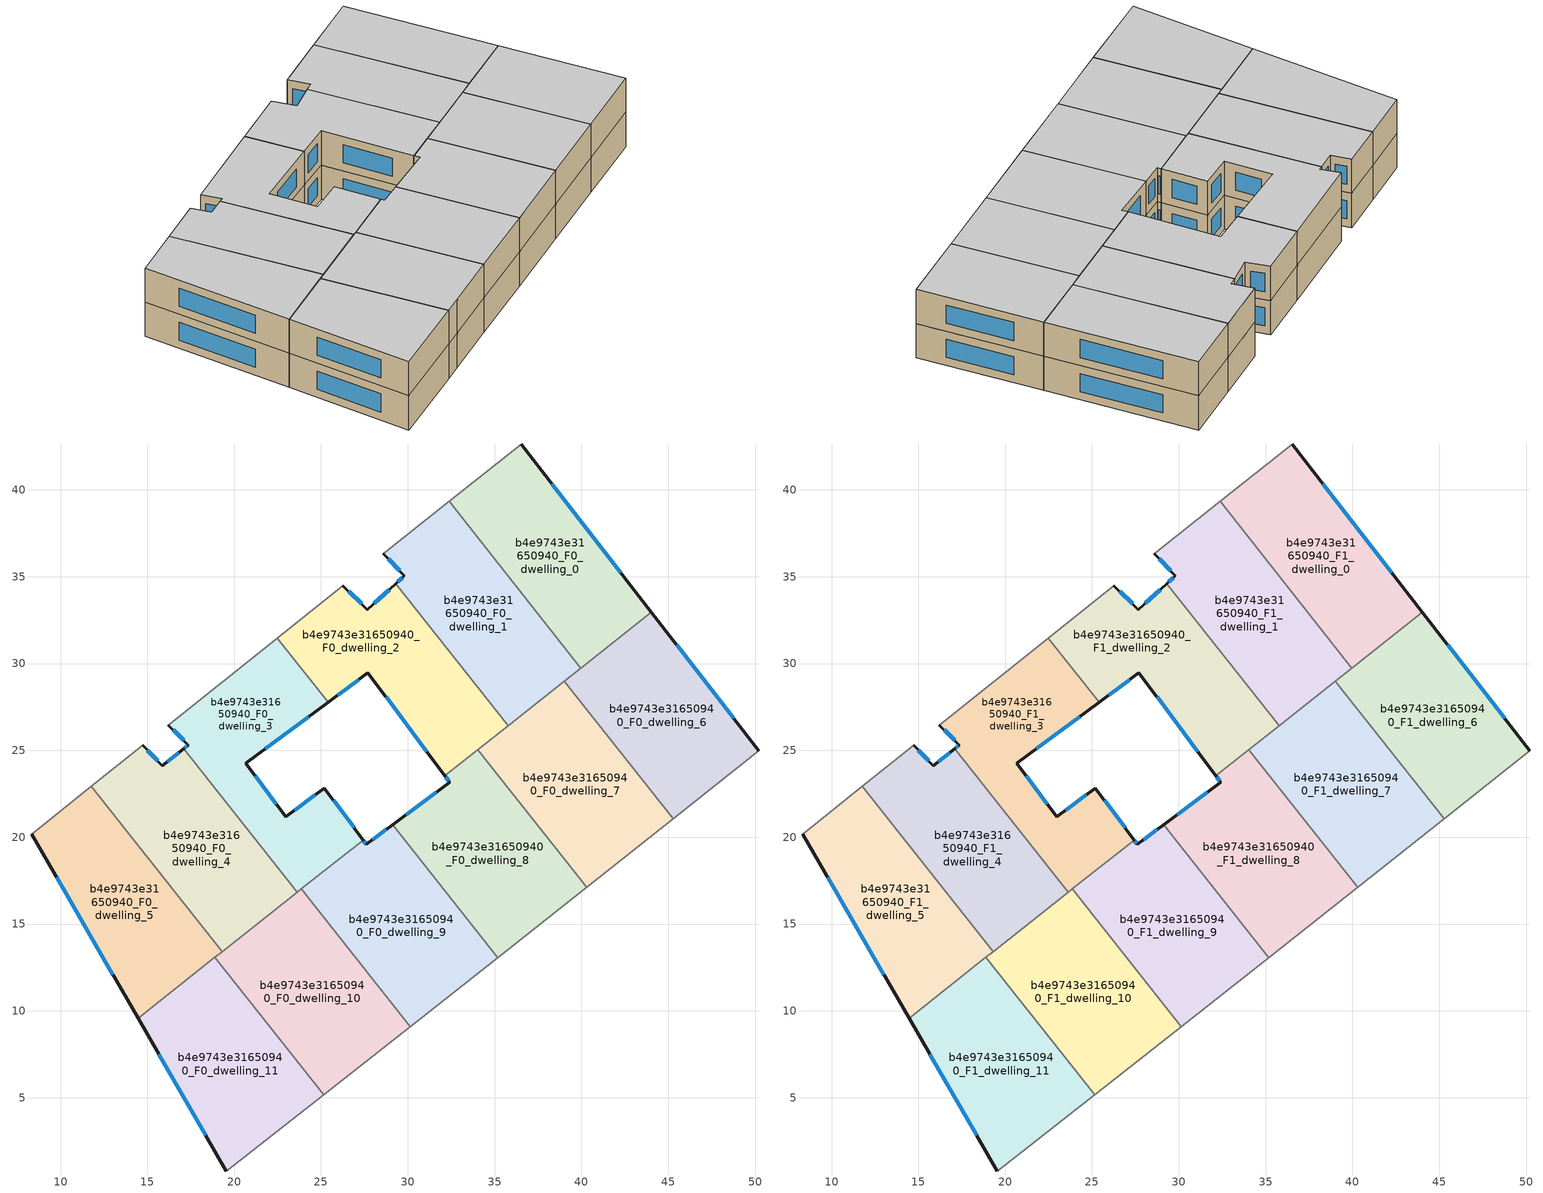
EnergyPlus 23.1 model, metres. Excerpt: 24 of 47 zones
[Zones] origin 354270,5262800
b4e9743e31650940_F0_dwelling_0
 floor ground (EU_floor_Construction): 36.52,42.64 44.03,32.96 39.96,29.74 32.37,39.34 z0
 wall outside (EU_wall_Construction): 44.03,32.96 36.52,42.64 z0:3
 wall to b4e9743e31650940_F0_dwelling_1 (EU_wall_Construction): 32.37,39.34 39.96,29.74 z0:3
 wall adiabatic (EU_wall_Construction): 36.52,42.64 32.37,39.34 z0:3
 wall to b4e9743e31650940_F0_dwelling_6 (EU_wall_Construction): 39.96,29.74 44.03,32.96 z0:3
 window (EU_Window_Construction): 42.27,35.23 38.28,40.37 z0.7:2.3
b4e9743e31650940_F0_dwelling_1
 floor ground (EU_floor_Construction): 32.37,39.34 39.96,29.74 35.77,26.43 29.31,34.61 29.81,35.06 28.59,36.33 z0
 wall outside (EU_wall_Construction): 28.59,36.33 29.81,35.06 29.31,34.61 z0:3
 wall to b4e9743e31650940_F0_dwelling_2 (EU_wall_Construction): 29.31,34.61 35.77,26.43 z0:3
 wall adiabatic (EU_wall_Construction): 32.37,39.34 28.59,36.33 z0:3
 wall to b4e9743e31650940_F0_dwelling_7 (EU_wall_Construction): 35.77,26.43 39.01,28.99 z0:3
 wall to b4e9743e31650940_F0_dwelling_6 (EU_wall_Construction): 39.01,28.99 39.96,29.74 z0:3
 window (EU_Window_Construction): 29.69,34.95 29.43,34.71 / 28.88,36.03 29.52,35.36 z0.7:2.3
b4e9743e31650940_F0_dwelling_10
 floor ground (EU_floor_Construction): 23.87,17.02 30.14,9.09 26.37,6.11 25.15,5.16 18.89,13.08 z0
 wall to b4e9743e31650940_F0_dwelling_9 (EU_wall_Construction): 30.14,9.09 23.87,17.02 z0:3
 wall adiabatic (EU_wall_Construction): 25.15,5.16 26.37,6.11 30.14,9.09 z0:3
 wall to b4e9743e31650940_F0_dwelling_11 (EU_wall_Construction): 18.89,13.08 25.15,5.16 z0:3
 wall to b4e9743e31650940_F0_dwelling_4 (EU_wall_Construction): 23.63,16.83 19.31,13.41 z0:3
 wall to b4e9743e31650940_F0_dwelling_5 (EU_wall_Construction): 19.31,13.41 18.89,13.08 z0:3
 wall to b4e9743e31650940_F0_dwelling_3 (EU_wall_Construction): 23.87,17.02 23.63,16.83 z0:3
b4e9743e31650940_F0_dwelling_11
 floor ground (EU_floor_Construction): 18.89,13.08 25.15,5.16 19.56,0.78 14.46,9.58 z0
 wall outside (EU_wall_Construction): 14.46,9.58 19.56,0.78 z0:3
 wall adiabatic (EU_wall_Construction): 19.56,0.78 25.15,5.16 z0:3
 wall to b4e9743e31650940_F0_dwelling_5 (EU_wall_Construction): 18.89,13.08 14.46,9.58 z0:3
 window (EU_Window_Construction): 15.66,7.52 18.36,2.85 z0.7:2.3
b4e9743e31650940_F0_dwelling_2
 floor ground (EU_floor_Construction): 29.31,34.61 35.77,26.43 32.13,23.55 27.71,29.46 25.41,27.77 22.49,31.47 26.26,34.47 27.68,33.11 z0
 wall outside (EU_wall_Construction): 25.41,27.77 27.71,29.46 32.13,23.55 / 29.31,34.61 27.68,33.11 26.26,34.47 z0:3
 wall to b4e9743e31650940_F0_dwelling_3 (EU_wall_Construction): 22.49,31.47 25.41,27.77 z0:3
 wall adiabatic (EU_wall_Construction): 26.26,34.47 22.49,31.47 z0:3
 wall to b4e9743e31650940_F0_dwelling_8 (EU_wall_Construction): 32.13,23.55 34.02,25.05 z0:3
 wall to b4e9743e31650940_F0_dwelling_7 (EU_wall_Construction): 34.02,25.05 35.77,26.43 z0:3
 window (EU_Window_Construction): 28.75,28.08 31.09,24.94 / 25.95,28.16 27.17,29.07 / 27.35,33.43 26.59,34.15 / 28.93,34.26 28.06,33.46 z0.7:2.3
b4e9743e31650940_F0_dwelling_3
 floor ground (EU_floor_Construction): 25.41,27.77 20.68,24.26 22.97,21.18 25.2,22.82 27.43,19.83 23.63,16.83 17.09,25.09 17.36,25.31 16.21,26.46 22.49,31.47 z0
 wall outside (EU_wall_Construction): 27.43,19.83 25.2,22.82 22.97,21.18 20.68,24.26 25.41,27.77 / 16.21,26.46 17.36,25.31 17.09,25.09 z0:3
 wall to b4e9743e31650940_F0_dwelling_4 (EU_wall_Construction): 17.09,25.09 23.63,16.83 z0:3
 wall adiabatic (EU_wall_Construction): 22.49,31.47 16.21,26.46 z0:3
 wall to b4e9743e31650940_F0_dwelling_9 (EU_wall_Construction): 23.87,17.02 27.43,19.83 z0:3
 window (EU_Window_Construction): 21.79,25.08 24.3,26.94 / 22.43,21.9 21.22,23.53 / 24.68,22.44 23.5,21.56 / 26.91,20.54 25.72,22.12 / 17.3,25.26 17.16,25.15 / 16.48,26.19 17.09,25.58 z0.7:2.3
b4e9743e31650940_F0_dwelling_4
 floor ground (EU_floor_Construction): 17.09,25.09 23.63,16.83 19.31,13.41 11.78,22.94 14.74,25.3 15.86,24.12 z0
 wall outside (EU_wall_Construction): 17.09,25.09 15.86,24.12 14.74,25.3 z0:3
 wall to b4e9743e31650940_F0_dwelling_5 (EU_wall_Construction): 11.78,22.94 19.31,13.41 z0:3
 wall adiabatic (EU_wall_Construction): 14.74,25.3 11.78,22.94 z0:3
 window (EU_Window_Construction): 15.6,24.4 15.01,25.02 / 16.81,24.87 16.15,24.35 z0.7:2.3
b4e9743e31650940_F0_dwelling_5
 floor ground (EU_floor_Construction): 11.78,22.94 19.31,13.41 14.46,9.58 8.33,20.18 z0
 wall outside (EU_wall_Construction): 8.33,20.18 14.46,9.58 z0:3
 wall adiabatic (EU_wall_Construction): 11.78,22.94 8.33,20.18 z0:3
 window (EU_Window_Construction): 9.77,17.69 13.02,12.07 z0.7:2.3
b4e9743e31650940_F0_dwelling_6
 floor ground (EU_floor_Construction): 44.03,32.96 50.22,24.97 45.28,21.06 39.01,28.99 z0
 wall outside (EU_wall_Construction): 50.22,24.97 44.03,32.96 z0:3
 wall adiabatic (EU_wall_Construction): 45.28,21.06 50.22,24.97 z0:3
 wall to b4e9743e31650940_F0_dwelling_7 (EU_wall_Construction): 39.01,28.99 45.28,21.06 z0:3
 window (EU_Window_Construction): 48.77,26.84 45.49,31.08 z0.7:2.3
b4e9743e31650940_F0_dwelling_7
 floor ground (EU_floor_Construction): 39.01,28.99 45.28,21.06 40.29,17.12 34.02,25.05 z0
 wall adiabatic (EU_wall_Construction): 40.29,17.12 45.28,21.06 z0:3
 wall to b4e9743e31650940_F0_dwelling_8 (EU_wall_Construction): 34.02,25.05 40.29,17.12 z0:3
b4e9743e31650940_F0_dwelling_8
 floor ground (EU_floor_Construction): 34.02,25.05 40.29,17.12 35.17,13.07 29.13,20.71 32.42,23.15 32.13,23.55 z0
 wall outside (EU_wall_Construction): 32.13,23.55 32.42,23.15 29.13,20.71 z0:3
 wall adiabatic (EU_wall_Construction): 35.17,13.07 40.29,17.12 z0:3
 wall to b4e9743e31650940_F0_dwelling_9 (EU_wall_Construction): 29.13,20.71 35.17,13.07 z0:3
 window (EU_Window_Construction): 32.19,23.45 32.35,23.25 / 31.65,22.58 29.9,21.29 z0.7:2.3
b4e9743e31650940_F0_dwelling_9
 floor ground (EU_floor_Construction): 29.13,20.71 35.17,13.07 30.14,9.09 23.87,17.02 27.43,19.83 27.61,19.59 z0
 wall outside (EU_wall_Construction): 29.13,20.71 27.61,19.59 27.43,19.83 z0:3
 wall adiabatic (EU_wall_Construction): 30.14,9.09 35.17,13.07 z0:3
 window (EU_Window_Construction): 27.57,19.65 27.47,19.78 / 28.77,20.45 27.97,19.86 z0.7:2.3
b4e9743e31650940_F1_dwelling_0
 floor to b4e9743e31650940_F0_dwelling_0 (EU_floor_Construction): 36.52,42.64 44.03,32.96 39.96,29.74 32.37,39.34 z3
 wall outside (EU_wall_Construction): 44.03,32.96 36.52,42.64 z3:6
 wall to b4e9743e31650940_F1_dwelling_1 (EU_wall_Construction): 32.37,39.34 39.96,29.74 z3:6
 wall adiabatic (EU_wall_Construction): 36.52,42.64 32.37,39.34 z3:6
 wall to b4e9743e31650940_F1_dwelling_6 (EU_wall_Construction): 39.96,29.74 44.03,32.96 z3:6
 window (EU_Window_Construction): 42.27,35.23 38.28,40.37 z3.7:5.3
 ceiling to b4e9743e31650940_F2_dwelling_0 (EU_floor_Construction): 44.03,32.96 36.52,42.64 32.37,39.34 39.96,29.74 z6
b4e9743e31650940_F1_dwelling_1
 floor to b4e9743e31650940_F0_dwelling_1 (EU_floor_Construction): 32.37,39.34 39.96,29.74 35.77,26.43 29.31,34.61 29.81,35.06 28.59,36.33 z3
 wall outside (EU_wall_Construction): 28.59,36.33 29.81,35.06 29.31,34.61 z3:6
 wall to b4e9743e31650940_F1_dwelling_2 (EU_wall_Construction): 29.31,34.61 35.77,26.43 z3:6
 wall adiabatic (EU_wall_Construction): 32.37,39.34 28.59,36.33 z3:6
 wall to b4e9743e31650940_F1_dwelling_7 (EU_wall_Construction): 35.77,26.43 39.01,28.99 z3:6
 wall to b4e9743e31650940_F1_dwelling_6 (EU_wall_Construction): 39.01,28.99 39.96,29.74 z3:6
 window (EU_Window_Construction): 29.69,34.95 29.43,34.71 / 28.88,36.03 29.52,35.36 z3.7:5.3
 ceiling to b4e9743e31650940_F2_dwelling_1 (EU_floor_Construction): 39.96,29.74 32.37,39.34 28.59,36.33 29.81,35.06 29.31,34.61 35.77,26.43 z6
b4e9743e31650940_F1_dwelling_10
 floor to b4e9743e31650940_F0_dwelling_10 (EU_floor_Construction): 23.87,17.02 30.14,9.09 26.37,6.11 25.15,5.16 18.89,13.08 z3
 wall to b4e9743e31650940_F1_dwelling_9 (EU_wall_Construction): 30.14,9.09 23.87,17.02 z3:6
 wall adiabatic (EU_wall_Construction): 25.15,5.16 26.37,6.11 30.14,9.09 z3:6
 wall to b4e9743e31650940_F1_dwelling_11 (EU_wall_Construction): 18.89,13.08 25.15,5.16 z3:6
 wall to b4e9743e31650940_F1_dwelling_4 (EU_wall_Construction): 23.63,16.83 19.31,13.41 z3:6
 wall to b4e9743e31650940_F1_dwelling_5 (EU_wall_Construction): 19.31,13.41 18.89,13.08 z3:6
 wall to b4e9743e31650940_F1_dwelling_3 (EU_wall_Construction): 23.87,17.02 23.63,16.83 z3:6
 ceiling to b4e9743e31650940_F2_dwelling_10 (EU_floor_Construction): 26.37,6.11 30.14,9.09 23.87,17.02 18.89,13.08 25.15,5.16 z6
b4e9743e31650940_F1_dwelling_11
 floor to b4e9743e31650940_F0_dwelling_11 (EU_floor_Construction): 18.89,13.08 25.15,5.16 19.56,0.78 14.46,9.58 z3
 wall outside (EU_wall_Construction): 14.46,9.58 19.56,0.78 z3:6
 wall adiabatic (EU_wall_Construction): 19.56,0.78 25.15,5.16 z3:6
 wall to b4e9743e31650940_F1_dwelling_5 (EU_wall_Construction): 18.89,13.08 14.46,9.58 z3:6
 window (EU_Window_Construction): 15.66,7.52 18.36,2.85 z3.7:5.3
 ceiling to b4e9743e31650940_F2_dwelling_11 (EU_floor_Construction): 25.15,5.16 18.89,13.08 14.46,9.58 19.56,0.78 z6
b4e9743e31650940_F1_dwelling_2
 floor to b4e9743e31650940_F0_dwelling_2 (EU_floor_Construction): 29.31,34.61 35.77,26.43 32.13,23.55 27.71,29.46 25.41,27.77 22.49,31.47 26.26,34.47 27.68,33.11 z3
 wall outside (EU_wall_Construction): 25.41,27.77 27.71,29.46 32.13,23.55 / 29.31,34.61 27.68,33.11 26.26,34.47 z3:6
 wall to b4e9743e31650940_F1_dwelling_3 (EU_wall_Construction): 22.49,31.47 25.41,27.77 z3:6
 wall adiabatic (EU_wall_Construction): 26.26,34.47 22.49,31.47 z3:6
 wall to b4e9743e31650940_F1_dwelling_8 (EU_wall_Construction): 32.13,23.55 34.02,25.05 z3:6
 wall to b4e9743e31650940_F1_dwelling_7 (EU_wall_Construction): 34.02,25.05 35.77,26.43 z3:6
 window (EU_Window_Construction): 28.75,28.08 31.09,24.94 / 25.95,28.16 27.17,29.07 / 27.35,33.43 26.59,34.15 / 28.93,34.26 28.06,33.46 z3.7:5.3
 ceiling to b4e9743e31650940_F2_dwelling_2 (EU_floor_Construction): 35.77,26.43 29.31,34.61 27.68,33.11 26.26,34.47 22.49,31.47 25.41,27.77 27.71,29.46 32.13,23.55 z6
b4e9743e31650940_F1_dwelling_3
 floor to b4e9743e31650940_F0_dwelling_3 (EU_floor_Construction): 25.41,27.77 20.68,24.26 22.97,21.18 25.2,22.82 27.43,19.83 23.63,16.83 17.09,25.09 17.36,25.31 16.21,26.46 22.49,31.47 z3
 wall outside (EU_wall_Construction): 27.43,19.83 25.2,22.82 22.97,21.18 20.68,24.26 25.41,27.77 / 16.21,26.46 17.36,25.31 17.09,25.09 z3:6
 wall to b4e9743e31650940_F1_dwelling_4 (EU_wall_Construction): 17.09,25.09 23.63,16.83 z3:6
 wall adiabatic (EU_wall_Construction): 22.49,31.47 16.21,26.46 z3:6
 wall to b4e9743e31650940_F1_dwelling_9 (EU_wall_Construction): 23.87,17.02 27.43,19.83 z3:6
 window (EU_Window_Construction): 21.79,25.08 24.3,26.94 / 22.43,21.9 21.22,23.53 / 24.68,22.44 23.5,21.56 / 26.91,20.54 25.72,22.12 / 17.3,25.26 17.16,25.15 / 16.48,26.19 17.09,25.58 z3.7:5.3
 ceiling to b4e9743e31650940_F2_dwelling_3 (EU_floor_Construction): 27.43,19.83 25.2,22.82 22.97,21.18 20.68,24.26 25.41,27.77 22.49,31.47 16.21,26.46 17.36,25.31 17.09,25.09 23.63,16.83 z6
b4e9743e31650940_F1_dwelling_4
 floor to b4e9743e31650940_F0_dwelling_4 (EU_floor_Construction): 17.09,25.09 23.63,16.83 19.31,13.41 11.78,22.94 14.74,25.3 15.86,24.12 z3
 wall outside (EU_wall_Construction): 17.09,25.09 15.86,24.12 14.74,25.3 z3:6
 wall to b4e9743e31650940_F1_dwelling_5 (EU_wall_Construction): 11.78,22.94 19.31,13.41 z3:6
 wall adiabatic (EU_wall_Construction): 14.74,25.3 11.78,22.94 z3:6
 window (EU_Window_Construction): 15.6,24.4 15.01,25.02 / 16.81,24.87 16.15,24.35 z3.7:5.3
 ceiling to b4e9743e31650940_F2_dwelling_4 (EU_floor_Construction): 23.63,16.83 17.09,25.09 15.86,24.12 14.74,25.3 11.78,22.94 19.31,13.41 z6
b4e9743e31650940_F1_dwelling_5
 floor to b4e9743e31650940_F0_dwelling_5 (EU_floor_Construction): 11.78,22.94 19.31,13.41 14.46,9.58 8.33,20.18 z3
 wall outside (EU_wall_Construction): 8.33,20.18 14.46,9.58 z3:6
 wall adiabatic (EU_wall_Construction): 11.78,22.94 8.33,20.18 z3:6
 window (EU_Window_Construction): 9.77,17.69 13.02,12.07 z3.7:5.3
 ceiling to b4e9743e31650940_F2_dwelling_5 (EU_floor_Construction): 19.31,13.41 11.78,22.94 8.33,20.18 14.46,9.58 z6
b4e9743e31650940_F1_dwelling_6
 floor to b4e9743e31650940_F0_dwelling_6 (EU_floor_Construction): 44.03,32.96 50.22,24.97 45.28,21.06 39.01,28.99 z3
 wall outside (EU_wall_Construction): 50.22,24.97 44.03,32.96 z3:6
 wall adiabatic (EU_wall_Construction): 45.28,21.06 50.22,24.97 z3:6
 wall to b4e9743e31650940_F1_dwelling_7 (EU_wall_Construction): 39.01,28.99 45.28,21.06 z3:6
 window (EU_Window_Construction): 48.77,26.84 45.49,31.08 z3.7:5.3
 ceiling to b4e9743e31650940_F2_dwelling_6 (EU_floor_Construction): 50.22,24.97 44.03,32.96 39.01,28.99 45.28,21.06 z6
b4e9743e31650940_F1_dwelling_7
 floor to b4e9743e31650940_F0_dwelling_7 (EU_floor_Construction): 39.01,28.99 45.28,21.06 40.29,17.12 34.02,25.05 z3
 wall adiabatic (EU_wall_Construction): 40.29,17.12 45.28,21.06 z3:6
 wall to b4e9743e31650940_F1_dwelling_8 (EU_wall_Construction): 34.02,25.05 40.29,17.12 z3:6
 ceiling to b4e9743e31650940_F2_dwelling_7 (EU_floor_Construction): 45.28,21.06 39.01,28.99 34.02,25.05 40.29,17.12 z6
b4e9743e31650940_F1_dwelling_8
 floor to b4e9743e31650940_F0_dwelling_8 (EU_floor_Construction): 34.02,25.05 40.29,17.12 35.17,13.07 29.13,20.71 32.42,23.15 32.13,23.55 z3
 wall outside (EU_wall_Construction): 32.13,23.55 32.42,23.15 29.13,20.71 z3:6
 wall adiabatic (EU_wall_Construction): 35.17,13.07 40.29,17.12 z3:6
 wall to b4e9743e31650940_F1_dwelling_9 (EU_wall_Construction): 29.13,20.71 35.17,13.07 z3:6
 window (EU_Window_Construction): 32.19,23.45 32.35,23.25 / 31.65,22.58 29.9,21.29 z3.7:5.3
 ceiling to b4e9743e31650940_F2_dwelling_8 (EU_floor_Construction): 40.29,17.12 34.02,25.05 32.13,23.55 32.42,23.15 29.13,20.71 35.17,13.07 z6
b4e9743e31650940_F1_dwelling_9
 floor to b4e9743e31650940_F0_dwelling_9 (EU_floor_Construction): 29.13,20.71 35.17,13.07 30.14,9.09 23.87,17.02 27.43,19.83 27.61,19.59 z3
 wall outside (EU_wall_Construction): 29.13,20.71 27.61,19.59 27.43,19.83 z3:6
 wall adiabatic (EU_wall_Construction): 30.14,9.09 35.17,13.07 z3:6
 window (EU_Window_Construction): 27.57,19.65 27.47,19.78 / 28.77,20.45 27.97,19.86 z3.7:5.3
 ceiling to b4e9743e31650940_F2_dwelling_9 (EU_floor_Construction): 35.17,13.07 29.13,20.71 27.61,19.59 27.43,19.83 23.87,17.02 30.14,9.09 z6
[Building]
EU S2 Campaign: North Axis=0; Terrain=City; Solar Distribution=FullExterior
[Site:Location]
Budapest.Ferenc.Liszt.Intl.AP: Latitude=47.437; Longitude=19.256; Time Zone=1; Elevation=185
[SizingPeriod:WeatherFileDays]
AnnualSizingPeriod: Begin Month=1; Begin Day of Month=1; End Month=12; End Day of Month=31; Day of Week for Start Day=Monday; Use Weather File Daylight Saving Period=No; Use Weather File Rain and Snow Indicators=No
[MATERIAL]
EU_InternalMass_Material: Roughness=MediumRough; Thickness=0.1; Conductivity=1; Density=1800; Specific Heat=900; Thermal Absorptance=0.9; Solar Absorptance=0.7; Visible Absorptance=0.7
[MATERIAL:NOMASS] Roughness=MediumRough; Thermal Absorptance=0.9; Solar Absorptance=0.7; Visible Absorptance=0.7
Name | Thermal Resistance
EU_wall_NoMass | 0.832559
EU_floor_NoMass | 0.872794
[WINDOWMATERIAL:SIMPLEGLAZINGSYSTEM]
EU_Window_SimpleGlazing: UFactor=2.79869; Solar Heat Gain Coefficient=0.75; Visible Transmittance=0.75
[CONSTRUCTION]
EU_wall_Construction: EU_wall_NoMass
EU_floor_Construction: EU_floor_NoMass
EU_Window_Construction: EU_Window_SimpleGlazing
EU_InternalMass_Construction: EU_InternalMass_Material
[ZONE] Type=1; Multiplier=1; Ceiling Height=autocalculate; Floor Area=autocalculate; Part of Total Floor Area=Yes
Name | Volume
b4e9743e31650940_F0_dwelling_0; b4e9743e31650940_F1_dwelling_0 | 192.71
b4e9743e31650940_F0_dwelling_1; b4e9743e31650940_F1_dwelling_1 | 192.689
b4e9743e31650940_F0_dwelling_10; b4e9743e31650940_F1_dwelling_10 | 192.671
b4e9743e31650940_F0_dwelling_11; b4e9743e31650940_F1_dwelling_11 | 192.697
b4e9743e31650940_F0_dwelling_2; b4e9743e31650940_F1_dwelling_2 | 192.714
b4e9743e31650940_F0_dwelling_3; b4e9743e31650940_F1_dwelling_3 | 192.717
b4e9743e31650940_F0_dwelling_4; b4e9743e31650940_F1_dwelling_4 | 192.731
b4e9743e31650940_F0_dwelling_5; b4e9743e31650940_F1_dwelling_5 | 192.679
b4e9743e31650940_F0_dwelling_6; b4e9743e31650940_F1_dwelling_6 | 192.694
b4e9743e31650940_F0_dwelling_7; b4e9743e31650940_F1_dwelling_7 | 192.7
b4e9743e31650940_F0_dwelling_8; b4e9743e31650940_F1_dwelling_8 | 192.692
b4e9743e31650940_F0_dwelling_9; b4e9743e31650940_F1_dwelling_9 | 192.693
[INTERNALMASS] Construction=EU_InternalMass_Construction
Name | Zone or ZoneList | Surface Area
b4e9743e31650940_F0_dwelling_0_EU_InternalMass | b4e9743e31650940_F0_dwelling_0 | 64.2366
b4e9743e31650940_F0_dwelling_1_EU_InternalMass | b4e9743e31650940_F0_dwelling_1 | 64.2299
b4e9743e31650940_F0_dwelling_2_EU_InternalMass | b4e9743e31650940_F0_dwelling_2 | 64.2383
b4e9743e31650940_F0_dwelling_3_EU_InternalMass | b4e9743e31650940_F0_dwelling_3 | 64.2391
b4e9743e31650940_F0_dwelling_4_EU_InternalMass | b4e9743e31650940_F0_dwelling_4 | 64.2435
b4e9743e31650940_F0_dwelling_5_EU_InternalMass | b4e9743e31650940_F0_dwelling_5 | 64.2261
b4e9743e31650940_F0_dwelling_6_EU_InternalMass | b4e9743e31650940_F0_dwelling_6 | 64.2314
b4e9743e31650940_F0_dwelling_7_EU_InternalMass | b4e9743e31650940_F0_dwelling_7 | 64.2332
b4e9743e31650940_F0_dwelling_8_EU_InternalMass | b4e9743e31650940_F0_dwelling_8 | 64.2306
b4e9743e31650940_F0_dwelling_9_EU_InternalMass | b4e9743e31650940_F0_dwelling_9 | 64.2307
b4e9743e31650940_F0_dwelling_10_EU_InternalMass | b4e9743e31650940_F0_dwelling_10 | 64.2238
b4e9743e31650940_F0_dwelling_11_EU_InternalMass | b4e9743e31650940_F0_dwelling_11 | 64.2325
b4e9743e31650940_F1_dwelling_0_EU_InternalMass | b4e9743e31650940_F1_dwelling_0 | 64.2366
b4e9743e31650940_F1_dwelling_1_EU_InternalMass | b4e9743e31650940_F1_dwelling_1 | 64.2299
b4e9743e31650940_F1_dwelling_2_EU_InternalMass | b4e9743e31650940_F1_dwelling_2 | 64.2383
b4e9743e31650940_F1_dwelling_3_EU_InternalMass | b4e9743e31650940_F1_dwelling_3 | 64.2391
b4e9743e31650940_F1_dwelling_4_EU_InternalMass | b4e9743e31650940_F1_dwelling_4 | 64.2435
b4e9743e31650940_F1_dwelling_5_EU_InternalMass | b4e9743e31650940_F1_dwelling_5 | 64.2261
b4e9743e31650940_F1_dwelling_6_EU_InternalMass | b4e9743e31650940_F1_dwelling_6 | 64.2314
b4e9743e31650940_F1_dwelling_7_EU_InternalMass | b4e9743e31650940_F1_dwelling_7 | 64.2332
b4e9743e31650940_F1_dwelling_8_EU_InternalMass | b4e9743e31650940_F1_dwelling_8 | 64.2306
b4e9743e31650940_F1_dwelling_9_EU_InternalMass | b4e9743e31650940_F1_dwelling_9 | 64.2307
b4e9743e31650940_F1_dwelling_10_EU_InternalMass | b4e9743e31650940_F1_dwelling_10 | 64.2238
b4e9743e31650940_F1_dwelling_11_EU_InternalMass | b4e9743e31650940_F1_dwelling_11 | 64.2325
[OTHEREQUIPMENT] Fuel Type=Electricity; Design Level Calculation Method=Watts/Area; Power per Zone Floor Area=1; Fraction Latent=0; Fraction Radiant=0; Fraction Lost=0; Carbon Dioxide Generation Rate=0; EndUse Subcategory=EU_Step8_InternalGains
Name | Zone or ZoneList or Space or SpaceList | Schedule
EU_Step8_InternalGain_b4e9743e31650940_F0_dwelling_0_f000 | b4e9743e31650940_F0_dwelling_0 | EU_Step8_GainSchedule_b4e9743e31650940_F0_dwelling_0_f000
EU_Step8_InternalGain_b4e9743e31650940_F0_dwelling_1_f000 | b4e9743e31650940_F0_dwelling_1 | EU_Step8_GainSchedule_b4e9743e31650940_F0_dwelling_1_f000
EU_Step8_InternalGain_b4e9743e31650940_F0_dwelling_2_f000 | b4e9743e31650940_F0_dwelling_2 | EU_Step8_GainSchedule_b4e9743e31650940_F0_dwelling_2_f000
EU_Step8_InternalGain_b4e9743e31650940_F0_dwelling_3_f000 | b4e9743e31650940_F0_dwelling_3 | EU_Step8_GainSchedule_b4e9743e31650940_F0_dwelling_3_f000
EU_Step8_InternalGain_b4e9743e31650940_F0_dwelling_4_f000 | b4e9743e31650940_F0_dwelling_4 | EU_Step8_GainSchedule_b4e9743e31650940_F0_dwelling_4_f000
EU_Step8_InternalGain_b4e9743e31650940_F0_dwelling_5_f000 | b4e9743e31650940_F0_dwelling_5 | EU_Step8_GainSchedule_b4e9743e31650940_F0_dwelling_5_f000
EU_Step8_InternalGain_b4e9743e31650940_F0_dwelling_6_f000 | b4e9743e31650940_F0_dwelling_6 | EU_Step8_GainSchedule_b4e9743e31650940_F0_dwelling_6_f000
EU_Step8_InternalGain_b4e9743e31650940_F0_dwelling_7_f000 | b4e9743e31650940_F0_dwelling_7 | EU_Step8_GainSchedule_b4e9743e31650940_F0_dwelling_7_f000
EU_Step8_InternalGain_b4e9743e31650940_F0_dwelling_8_f000 | b4e9743e31650940_F0_dwelling_8 | EU_Step8_GainSchedule_b4e9743e31650940_F0_dwelling_8_f000
EU_Step8_InternalGain_b4e9743e31650940_F0_dwelling_9_f000 | b4e9743e31650940_F0_dwelling_9 | EU_Step8_GainSchedule_b4e9743e31650940_F0_dwelling_9_f000
EU_Step8_InternalGain_b4e9743e31650940_F0_dwelling_10_f000 | b4e9743e31650940_F0_dwelling_10 | EU_Step8_GainSchedule_b4e9743e31650940_F0_dwelling_10_f000
EU_Step8_InternalGain_b4e9743e31650940_F0_dwelling_11_f000 | b4e9743e31650940_F0_dwelling_11 | EU_Step8_GainSchedule_b4e9743e31650940_F0_dwelling_11_f000
EU_Step8_InternalGain_b4e9743e31650940_F1_dwelling_0_f000 | b4e9743e31650940_F1_dwelling_0 | EU_Step8_GainSchedule_b4e9743e31650940_F1_dwelling_0_f000
EU_Step8_InternalGain_b4e9743e31650940_F1_dwelling_1_f000 | b4e9743e31650940_F1_dwelling_1 | EU_Step8_GainSchedule_b4e9743e31650940_F1_dwelling_1_f000
EU_Step8_InternalGain_b4e9743e31650940_F1_dwelling_2_f000 | b4e9743e31650940_F1_dwelling_2 | EU_Step8_GainSchedule_b4e9743e31650940_F1_dwelling_2_f000
EU_Step8_InternalGain_b4e9743e31650940_F1_dwelling_3_f000 | b4e9743e31650940_F1_dwelling_3 | EU_Step8_GainSchedule_b4e9743e31650940_F1_dwelling_3_f000
EU_Step8_InternalGain_b4e9743e31650940_F1_dwelling_4_f000 | b4e9743e31650940_F1_dwelling_4 | EU_Step8_GainSchedule_b4e9743e31650940_F1_dwelling_4_f000
EU_Step8_InternalGain_b4e9743e31650940_F1_dwelling_5_f000 | b4e9743e31650940_F1_dwelling_5 | EU_Step8_GainSchedule_b4e9743e31650940_F1_dwelling_5_f000
EU_Step8_InternalGain_b4e9743e31650940_F1_dwelling_6_f000 | b4e9743e31650940_F1_dwelling_6 | EU_Step8_GainSchedule_b4e9743e31650940_F1_dwelling_6_f000
EU_Step8_InternalGain_b4e9743e31650940_F1_dwelling_7_f000 | b4e9743e31650940_F1_dwelling_7 | EU_Step8_GainSchedule_b4e9743e31650940_F1_dwelling_7_f000
EU_Step8_InternalGain_b4e9743e31650940_F1_dwelling_8_f000 | b4e9743e31650940_F1_dwelling_8 | EU_Step8_GainSchedule_b4e9743e31650940_F1_dwelling_8_f000
EU_Step8_InternalGain_b4e9743e31650940_F1_dwelling_9_f000 | b4e9743e31650940_F1_dwelling_9 | EU_Step8_GainSchedule_b4e9743e31650940_F1_dwelling_9_f000
EU_Step8_InternalGain_b4e9743e31650940_F1_dwelling_10_f000 | b4e9743e31650940_F1_dwelling_10 | EU_Step8_GainSchedule_b4e9743e31650940_F1_dwelling_10_f000
EU_Step8_InternalGain_b4e9743e31650940_F1_dwelling_11_f000 | b4e9743e31650940_F1_dwelling_11 | EU_Step8_GainSchedule_b4e9743e31650940_F1_dwelling_11_f000
[ZONEVENTILATION:DESIGNFLOWRATE] Schedule=EU_AlwaysOn; Design Flow Rate Calculation Method=AirChanges/Hour; Air Changes per Hour=0.475469; Ventilation Type=Natural; Fan Pressure Rise=0; Fan Total Efficiency=1; Constant Term Coefficient=1; Temperature Term Coefficient=0; Velocity Term Coefficient=0; Velocity Squared Term Coefficient=0; Minimum Indoor Temperature=-100; Maximum Indoor Temperature=100; Delta Temperature=-100; Minimum Outdoor Temperature=-100; Maximum Outdoor Temperature=100; Maximum Wind Speed=40
Name | Zone or ZoneList or Space or SpaceList
EU_ConstantAir_b4e9743e31650940_F0_dwelling_0 | b4e9743e31650940_F0_dwelling_0
EU_ConstantAir_b4e9743e31650940_F0_dwelling_1 | b4e9743e31650940_F0_dwelling_1
EU_ConstantAir_b4e9743e31650940_F0_dwelling_2 | b4e9743e31650940_F0_dwelling_2
EU_ConstantAir_b4e9743e31650940_F0_dwelling_3 | b4e9743e31650940_F0_dwelling_3
EU_ConstantAir_b4e9743e31650940_F0_dwelling_4 | b4e9743e31650940_F0_dwelling_4
EU_ConstantAir_b4e9743e31650940_F0_dwelling_5 | b4e9743e31650940_F0_dwelling_5
EU_ConstantAir_b4e9743e31650940_F0_dwelling_6 | b4e9743e31650940_F0_dwelling_6
EU_ConstantAir_b4e9743e31650940_F0_dwelling_7 | b4e9743e31650940_F0_dwelling_7
EU_ConstantAir_b4e9743e31650940_F0_dwelling_8 | b4e9743e31650940_F0_dwelling_8
EU_ConstantAir_b4e9743e31650940_F0_dwelling_9 | b4e9743e31650940_F0_dwelling_9
EU_ConstantAir_b4e9743e31650940_F0_dwelling_10 | b4e9743e31650940_F0_dwelling_10
EU_ConstantAir_b4e9743e31650940_F0_dwelling_11 | b4e9743e31650940_F0_dwelling_11
EU_ConstantAir_b4e9743e31650940_F1_dwelling_0 | b4e9743e31650940_F1_dwelling_0
EU_ConstantAir_b4e9743e31650940_F1_dwelling_1 | b4e9743e31650940_F1_dwelling_1
EU_ConstantAir_b4e9743e31650940_F1_dwelling_2 | b4e9743e31650940_F1_dwelling_2
EU_ConstantAir_b4e9743e31650940_F1_dwelling_3 | b4e9743e31650940_F1_dwelling_3
EU_ConstantAir_b4e9743e31650940_F1_dwelling_4 | b4e9743e31650940_F1_dwelling_4
EU_ConstantAir_b4e9743e31650940_F1_dwelling_5 | b4e9743e31650940_F1_dwelling_5
EU_ConstantAir_b4e9743e31650940_F1_dwelling_6 | b4e9743e31650940_F1_dwelling_6
EU_ConstantAir_b4e9743e31650940_F1_dwelling_7 | b4e9743e31650940_F1_dwelling_7
EU_ConstantAir_b4e9743e31650940_F1_dwelling_8 | b4e9743e31650940_F1_dwelling_8
EU_ConstantAir_b4e9743e31650940_F1_dwelling_9 | b4e9743e31650940_F1_dwelling_9
EU_ConstantAir_b4e9743e31650940_F1_dwelling_10 | b4e9743e31650940_F1_dwelling_10
EU_ConstantAir_b4e9743e31650940_F1_dwelling_11 | b4e9743e31650940_F1_dwelling_11
[HVACTEMPLATE:THERMOSTAT] Constant Heating Setpoint=20; Constant Cooling Setpoint=50
EU_HeatOnly_b4e9743e31650940_F0_dwelling_0; EU_HeatOnly_b4e9743e31650940_F0_dwelling_1; EU_HeatOnly_b4e9743e31650940_F0_dwelling_2; EU_HeatOnly_b4e9743e31650940_F0_dwelling_3; EU_HeatOnly_b4e9743e31650940_F0_dwelling_4; EU_HeatOnly_b4e9743e31650940_F0_dwelling_5; EU_HeatOnly_b4e9743e31650940_F0_dwelling_6; EU_HeatOnly_b4e9743e31650940_F0_dwelling_7; EU_HeatOnly_b4e9743e31650940_F0_dwelling_8; EU_HeatOnly_b4e9743e31650940_F0_dwelling_9; EU_HeatOnly_b4e9743e31650940_F0_dwelling_10; EU_HeatOnly_b4e9743e31650940_F0_dwelling_11; EU_HeatOnly_b4e9743e31650940_F1_dwelling_0; EU_HeatOnly_b4e9743e31650940_F1_dwelling_1; EU_HeatOnly_b4e9743e31650940_F1_dwelling_2; EU_HeatOnly_b4e9743e31650940_F1_dwelling_3; EU_HeatOnly_b4e9743e31650940_F1_dwelling_4; EU_HeatOnly_b4e9743e31650940_F1_dwelling_5; EU_HeatOnly_b4e9743e31650940_F1_dwelling_6; EU_HeatOnly_b4e9743e31650940_F1_dwelling_7; EU_HeatOnly_b4e9743e31650940_F1_dwelling_8; EU_HeatOnly_b4e9743e31650940_F1_dwelling_9; EU_HeatOnly_b4e9743e31650940_F1_dwelling_10; EU_HeatOnly_b4e9743e31650940_F1_dwelling_11; EU_HeatOnly_b4e9743e31650940_F2_dwelling_0; EU_HeatOnly_b4e9743e31650940_F2_dwelling_1; EU_HeatOnly_b4e9743e31650940_F2_dwelling_2; EU_HeatOnly_b4e9743e31650940_F2_dwelling_3; EU_HeatOnly_b4e9743e31650940_F2_dwelling_4; EU_HeatOnly_b4e9743e31650940_F2_dwelling_5; EU_HeatOnly_b4e9743e31650940_F2_dwelling_6; EU_HeatOnly_b4e9743e31650940_F2_dwelling_7; EU_HeatOnly_b4e9743e31650940_F2_dwelling_8; EU_HeatOnly_b4e9743e31650940_F2_dwelling_9; EU_HeatOnly_b4e9743e31650940_F2_dwelling_10; EU_HeatOnly_b4e9743e31650940_F2_dwelling_11; EU_HeatOnly_b4e9743e31650940_F3_dwelling_0; EU_HeatOnly_b4e9743e31650940_F3_dwelling_1; EU_HeatOnly_b4e9743e31650940_F3_dwelling_2; EU_HeatOnly_b4e9743e31650940_F3_dwelling_3; EU_HeatOnly_b4e9743e31650940_F3_dwelling_4; EU_HeatOnly_b4e9743e31650940_F3_dwelling_5; EU_HeatOnly_b4e9743e31650940_F3_dwelling_6; EU_HeatOnly_b4e9743e31650940_F3_dwelling_7; EU_HeatOnly_b4e9743e31650940_F3_dwelling_8; EU_HeatOnly_b4e9743e31650940_F3_dwelling_9; EU_HeatOnly_b4e9743e31650940_F3_dwelling_10
[HVACTEMPLATE:ZONE:IDEALLOADSAIRSYSTEM] System Availability Schedule=EU_AlwaysOn; Maximum Heating Supply Air Temperature=50; Minimum Cooling Supply Air Temperature=13; Maximum Heating Supply Air Humidity Ratio=0.0156; Minimum Cooling Supply Air Humidity Ratio=0.0077; Heating Limit=NoLimit; Cooling Limit=NoLimit; Heating Availability Schedule=EU_AlwaysOn; Cooling Availability Schedule=EU_CoolingOff; Dehumidification Control Type=ConstantSensibleHeatRatio; Cooling Sensible Heat Ratio=0.7; Dehumidification Setpoint=60; Humidification Control Type=None; Humidification Setpoint=30; Outdoor Air Method=None; Outdoor Air Flow Rate per Person=0.00944; Outdoor Air Flow Rate per Zone Floor Area=0; Outdoor Air Flow Rate per Zone=0; Demand Controlled Ventilation Type=None; Outdoor Air Economizer Type=NoEconomizer; Heat Recovery Type=None; Sensible Heat Recovery Effectiveness=0.7; Latent Heat Recovery Effectiveness=0.65
Name | Template Thermostat
b4e9743e31650940_F0_dwelling_0 | EU_HeatOnly_b4e9743e31650940_F0_dwelling_0
b4e9743e31650940_F0_dwelling_1 | EU_HeatOnly_b4e9743e31650940_F0_dwelling_1
b4e9743e31650940_F0_dwelling_2 | EU_HeatOnly_b4e9743e31650940_F0_dwelling_2
b4e9743e31650940_F0_dwelling_3 | EU_HeatOnly_b4e9743e31650940_F0_dwelling_3
b4e9743e31650940_F0_dwelling_4 | EU_HeatOnly_b4e9743e31650940_F0_dwelling_4
b4e9743e31650940_F0_dwelling_5 | EU_HeatOnly_b4e9743e31650940_F0_dwelling_5
b4e9743e31650940_F0_dwelling_6 | EU_HeatOnly_b4e9743e31650940_F0_dwelling_6
b4e9743e31650940_F0_dwelling_7 | EU_HeatOnly_b4e9743e31650940_F0_dwelling_7
b4e9743e31650940_F0_dwelling_8 | EU_HeatOnly_b4e9743e31650940_F0_dwelling_8
b4e9743e31650940_F0_dwelling_9 | EU_HeatOnly_b4e9743e31650940_F0_dwelling_9
b4e9743e31650940_F0_dwelling_10 | EU_HeatOnly_b4e9743e31650940_F0_dwelling_10
b4e9743e31650940_F0_dwelling_11 | EU_HeatOnly_b4e9743e31650940_F0_dwelling_11
b4e9743e31650940_F1_dwelling_0 | EU_HeatOnly_b4e9743e31650940_F1_dwelling_0
b4e9743e31650940_F1_dwelling_1 | EU_HeatOnly_b4e9743e31650940_F1_dwelling_1
b4e9743e31650940_F1_dwelling_2 | EU_HeatOnly_b4e9743e31650940_F1_dwelling_2
b4e9743e31650940_F1_dwelling_3 | EU_HeatOnly_b4e9743e31650940_F1_dwelling_3
b4e9743e31650940_F1_dwelling_4 | EU_HeatOnly_b4e9743e31650940_F1_dwelling_4
b4e9743e31650940_F1_dwelling_5 | EU_HeatOnly_b4e9743e31650940_F1_dwelling_5
b4e9743e31650940_F1_dwelling_6 | EU_HeatOnly_b4e9743e31650940_F1_dwelling_6
b4e9743e31650940_F1_dwelling_7 | EU_HeatOnly_b4e9743e31650940_F1_dwelling_7
b4e9743e31650940_F1_dwelling_8 | EU_HeatOnly_b4e9743e31650940_F1_dwelling_8
b4e9743e31650940_F1_dwelling_9 | EU_HeatOnly_b4e9743e31650940_F1_dwelling_9
b4e9743e31650940_F1_dwelling_10 | EU_HeatOnly_b4e9743e31650940_F1_dwelling_10
b4e9743e31650940_F1_dwelling_11 | EU_HeatOnly_b4e9743e31650940_F1_dwelling_11
[SIZING:ZONE] Zone Cooling Design Supply Air Temperature Input Method=SupplyAirTemperature; Zone Cooling Design Supply Air Temperature=13; Zone Heating Design Supply Air Temperature Input Method=SupplyAirTemperature; Zone Heating Design Supply Air Temperature=50; Zone Cooling Design Supply Air Humidity Ratio=0.008; Zone Heating Design Supply Air Humidity Ratio=0.008; Cooling Design Air Flow Method=DesignDay; Cooling Design Air Flow Rate=0; Cooling Minimum Air Flow per Zone Floor Area=0.000762; Cooling Minimum Air Flow=0; Cooling Minimum Air Flow Fraction=0.2; Heating Design Air Flow Method=DesignDay; Heating Design Air Flow Rate=0; Heating Maximum Air Flow per Zone Floor Area=0.002032; Heating Maximum Air Flow=0.141576; Heating Maximum Air Flow Fraction=0.3; Account for Dedicated Outdoor Air System=No; Dedicated Outdoor Air System Control Strategy=NeutralSupplyAir; Dedicated Outdoor Air Low Setpoint Temperature for Design=autosize; Dedicated Outdoor Air High Setpoint Temperature for Design=autosize; Zone Load Sizing Method=Sensible Load Only No Latent Load; Zone Latent Cooling Design Supply Air Humidity Ratio Input Method=HumidityRatioDifference; Zone Cooling Design Supply Air Humidity Ratio Difference=0.005; Zone Latent Heating Design Supply Air Humidity Ratio Input Method=HumidityRatioDifference; Zone Humidification Design Supply Air Humidity Ratio Difference=0.005
b4e9743e31650940_F0_dwelling_0; b4e9743e31650940_F0_dwelling_1; b4e9743e31650940_F0_dwelling_2; b4e9743e31650940_F0_dwelling_3; b4e9743e31650940_F0_dwelling_4; b4e9743e31650940_F0_dwelling_5; b4e9743e31650940_F0_dwelling_6; b4e9743e31650940_F0_dwelling_7; b4e9743e31650940_F0_dwelling_8; b4e9743e31650940_F0_dwelling_9; b4e9743e31650940_F0_dwelling_10; b4e9743e31650940_F0_dwelling_11; b4e9743e31650940_F1_dwelling_0; b4e9743e31650940_F1_dwelling_1; b4e9743e31650940_F1_dwelling_2; b4e9743e31650940_F1_dwelling_3; b4e9743e31650940_F1_dwelling_4; b4e9743e31650940_F1_dwelling_5; b4e9743e31650940_F1_dwelling_6; b4e9743e31650940_F1_dwelling_7; b4e9743e31650940_F1_dwelling_8; b4e9743e31650940_F1_dwelling_9; b4e9743e31650940_F1_dwelling_10; b4e9743e31650940_F1_dwelling_11
[SCHEDULE:CONSTANT]
Name | Hourly Value
EU_AlwaysOn | 1
EU_CoolingOff | 0
[SCHEDULE:FILE] Column Number=1; Rows to Skip at Top=0; Number of Hours of Data=8760; Column Separator=Comma; Interpolate to Timestep=No; Minutes per Item=60; Adjust Schedule for Daylight Savings=Yes
Name | File
EU_Step8_GainSchedule_b4e9743e31650940_F0_dwelling_0_f000 | ../../schedules/b4e9743e31650940/b4e9743e31650940_F0_dwelling_0_f000_gain.csv
EU_Step8_GainSchedule_b4e9743e31650940_F0_dwelling_1_f000 | ../../schedules/b4e9743e31650940/b4e9743e31650940_F0_dwelling_1_f000_gain.csv
EU_Step8_GainSchedule_b4e9743e31650940_F0_dwelling_2_f000 | ../../schedules/b4e9743e31650940/b4e9743e31650940_F0_dwelling_2_f000_gain.csv
EU_Step8_GainSchedule_b4e9743e31650940_F0_dwelling_3_f000 | ../../schedules/b4e9743e31650940/b4e9743e31650940_F0_dwelling_3_f000_gain.csv
EU_Step8_GainSchedule_b4e9743e31650940_F0_dwelling_4_f000 | ../../schedules/b4e9743e31650940/b4e9743e31650940_F0_dwelling_4_f000_gain.csv
EU_Step8_GainSchedule_b4e9743e31650940_F0_dwelling_5_f000 | ../../schedules/b4e9743e31650940/b4e9743e31650940_F0_dwelling_5_f000_gain.csv
EU_Step8_GainSchedule_b4e9743e31650940_F0_dwelling_6_f000 | ../../schedules/b4e9743e31650940/b4e9743e31650940_F0_dwelling_6_f000_gain.csv
EU_Step8_GainSchedule_b4e9743e31650940_F0_dwelling_7_f000 | ../../schedules/b4e9743e31650940/b4e9743e31650940_F0_dwelling_7_f000_gain.csv
EU_Step8_GainSchedule_b4e9743e31650940_F0_dwelling_8_f000 | ../../schedules/b4e9743e31650940/b4e9743e31650940_F0_dwelling_8_f000_gain.csv
EU_Step8_GainSchedule_b4e9743e31650940_F0_dwelling_9_f000 | ../../schedules/b4e9743e31650940/b4e9743e31650940_F0_dwelling_9_f000_gain.csv
EU_Step8_GainSchedule_b4e9743e31650940_F0_dwelling_10_f000 | ../../schedules/b4e9743e31650940/b4e9743e31650940_F0_dwelling_10_f000_gain.csv
EU_Step8_GainSchedule_b4e9743e31650940_F0_dwelling_11_f000 | ../../schedules/b4e9743e31650940/b4e9743e31650940_F0_dwelling_11_f000_gain.csv
EU_Step8_GainSchedule_b4e9743e31650940_F1_dwelling_0_f000 | ../../schedules/b4e9743e31650940/b4e9743e31650940_F1_dwelling_0_f000_gain.csv
EU_Step8_GainSchedule_b4e9743e31650940_F1_dwelling_1_f000 | ../../schedules/b4e9743e31650940/b4e9743e31650940_F1_dwelling_1_f000_gain.csv
EU_Step8_GainSchedule_b4e9743e31650940_F1_dwelling_2_f000 | ../../schedules/b4e9743e31650940/b4e9743e31650940_F1_dwelling_2_f000_gain.csv
EU_Step8_GainSchedule_b4e9743e31650940_F1_dwelling_3_f000 | ../../schedules/b4e9743e31650940/b4e9743e31650940_F1_dwelling_3_f000_gain.csv
EU_Step8_GainSchedule_b4e9743e31650940_F1_dwelling_4_f000 | ../../schedules/b4e9743e31650940/b4e9743e31650940_F1_dwelling_4_f000_gain.csv
EU_Step8_GainSchedule_b4e9743e31650940_F1_dwelling_5_f000 | ../../schedules/b4e9743e31650940/b4e9743e31650940_F1_dwelling_5_f000_gain.csv
EU_Step8_GainSchedule_b4e9743e31650940_F1_dwelling_6_f000 | ../../schedules/b4e9743e31650940/b4e9743e31650940_F1_dwelling_6_f000_gain.csv
EU_Step8_GainSchedule_b4e9743e31650940_F1_dwelling_7_f000 | ../../schedules/b4e9743e31650940/b4e9743e31650940_F1_dwelling_7_f000_gain.csv
EU_Step8_GainSchedule_b4e9743e31650940_F1_dwelling_8_f000 | ../../schedules/b4e9743e31650940/b4e9743e31650940_F1_dwelling_8_f000_gain.csv
EU_Step8_GainSchedule_b4e9743e31650940_F1_dwelling_9_f000 | ../../schedules/b4e9743e31650940/b4e9743e31650940_F1_dwelling_9_f000_gain.csv
EU_Step8_GainSchedule_b4e9743e31650940_F1_dwelling_10_f000 | ../../schedules/b4e9743e31650940/b4e9743e31650940_F1_dwelling_10_f000_gain.csv
EU_Step8_GainSchedule_b4e9743e31650940_F1_dwelling_11_f000 | ../../schedules/b4e9743e31650940/b4e9743e31650940_F1_dwelling_11_f000_gain.csv
